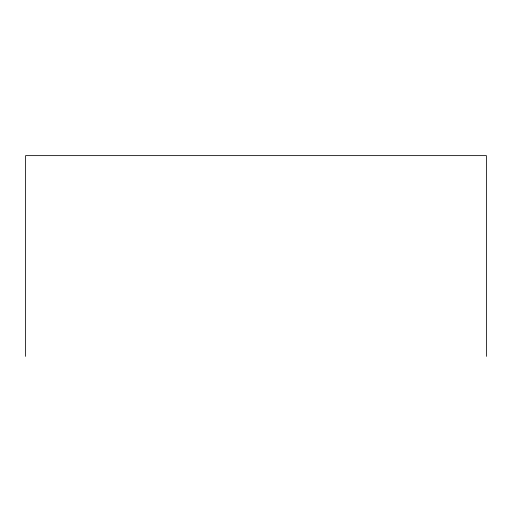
<?xml version="1.0" encoding="UTF-8"?>
<svg xmlns="http://www.w3.org/2000/svg" width="512" height="512" viewBox="0 0 512 512"><rect width="100%" height="100%" fill="white"/><g stroke="black" fill="none" stroke-linecap="round" stroke-linejoin="round"><path stroke-width="0.77" d="M486.4 356.371L486.4 155.629L25.6 155.629L25.6 356.371"/></g></svg>
